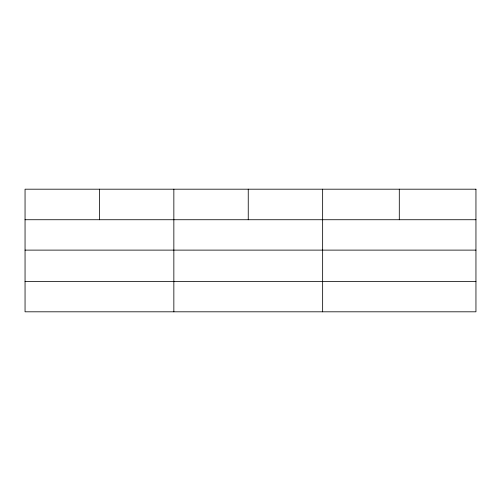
<?xml version="1.0" encoding="UTF-8"?>
<svg xmlns="http://www.w3.org/2000/svg" width="501" height="501" viewBox="0 0 501 501"><rect width="100%" height="100%" fill="white"/><g stroke="black" fill="none" stroke-linecap="round" stroke-linejoin="round"><path stroke-width="0.75" d="M25.05 219.732L475.95 219.732M25.05 250.118L475.95 250.118M25.05 281.424L475.95 281.424M399.297 189.19L399.297 219.732M322.644 189.19L322.644 311.81M248.245 189.19L248.245 219.732M173.847 189.19L173.847 311.81M99.449 189.19L99.449 219.732M475.95 189.19L25.05 189.19L25.05 311.81L475.95 311.81L475.95 189.19"/></g></svg>
